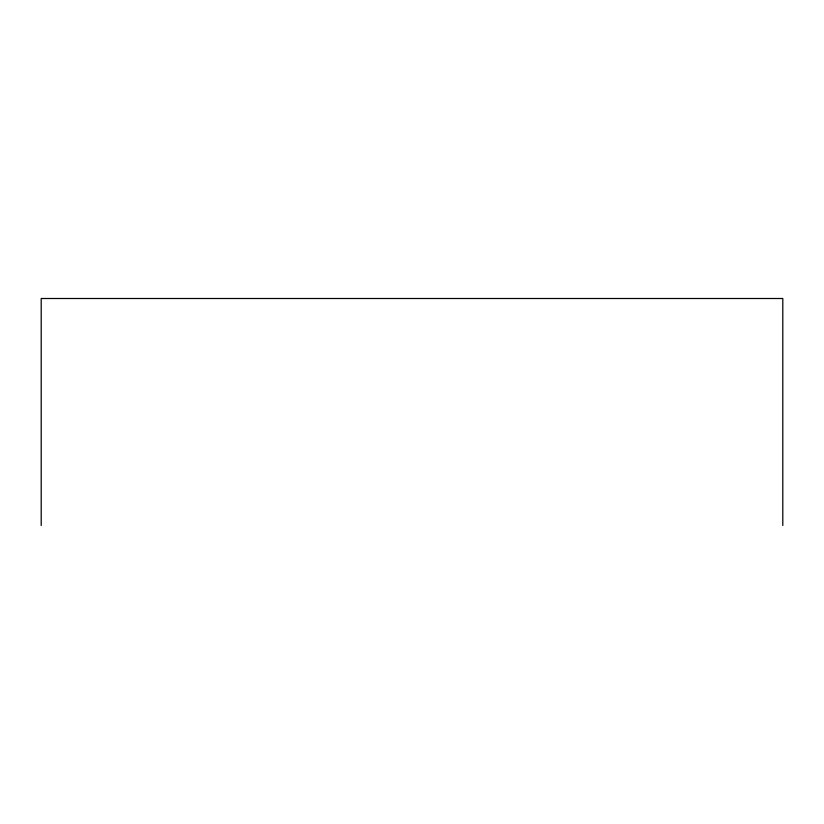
<?xml version="1.0" encoding="UTF-8"?>
<svg xmlns="http://www.w3.org/2000/svg" width="824" height="824" viewBox="0 0 824 824"><rect width="100%" height="100%" fill="white"/><g stroke="black" fill="none" stroke-linecap="round" stroke-linejoin="round"><path stroke-width="1.24" d="M782.8 525.496L782.8 298.504L41.2 298.504L41.2 525.496"/></g></svg>
